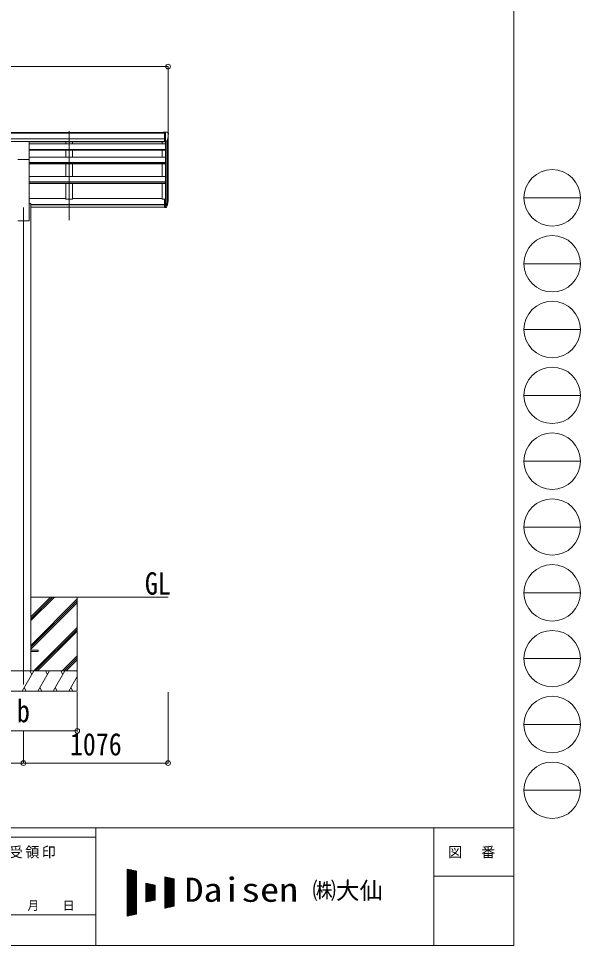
# Model space of a CAD drawing. Units: millimetres at full size, sheet at 1:35; details may follow other scales. Extents: x -9783 to 33754, y -10064 to 6752.
# Drawn here: x 5712 to 9892, y -6828 to 72 of the extents above; entities that cross this region are included whole.
import ezdxf
from ezdxf.enums import TextEntityAlignment as Align

# ---------------------------------------------------------------- set-up
doc = ezdxf.new("R2010")
doc.units = ezdxf.units.MM
doc.header["$LTSCALE"] = 35
doc.header["$PDMODE"] = 32
doc.header["$PDSIZE"] = 35
for name, color, linetype, lineweight in [('0-0_0', 7, 'Continuous', 9), ('0-1_本体', 4, 'Continuous', 9), ('0-2_部品', 7, 'Continuous', 9), ('0-8_PARTS2', 2, 'Continuous', 9), ('0-A_寸法', 6, 'Continuous', 9), ('F-0_240', 7, 'Continuous', 9)]:
    doc.layers.add(name, color=color, linetype=linetype, lineweight=lineweight)
doc.styles.add('ＭＳ ゴシック', font='')
doc.styles.get('ＭＳ ゴシック').set_extended_font_data('MS Gothic')

msp = doc.modelspace()

# ---------------------------------------------------------------- linework, layer by layer
at = {"layer": '0-0_0'}
for p, q in [((5803.2, -4234.3), (6824.2, -4234.3)), ((5803.2, -4410.13), (5979.04, -4234.3)), ((5803.2, -4395.99), (5964.89, -4234.3)), ((5803.2, -4381.85), (5950.75, -4234.3)), ((5803.2, -4593.98), (6148.2, -4248.98)), ((5803.2, -4608.12), (6148.2, -4263.12)), ((5803.2, -4622.26), (6148.2, -4277.27)), ((6148.2, -4234.3), (6148.2, -4934.3)), ((5825.01, -4784.3), (6148.2, -4461.11)), ((5839.15, -4784.3), (6148.2, -4475.25)), ((5853.3, -4784.3), (6148.2, -4489.4)), ((6037.15, -4784.3), (6148.2, -4673.24)), ((6051.29, -4784.3), (6148.2, -4687.39)), ((6065.43, -4784.3), (6148.2, -4701.53)), ((6148.2, -4784.3), (5348.2, -4784.3)), ((5739.36, -4934.3), (5825.96, -4784.3)), ((5810.96, -4810.28), (5795.96, -4784.3)), ((5854.83, -4934.3), (5941.43, -4784.3)), ((5926.43, -4810.28), (5911.43, -4784.3)), ((5970.3, -4934.3), (6056.9, -4784.3)), ((6026.9, -4784.3), (6041.9, -4810.28)), ((6085.77, -4934.3), (6148.2, -4826.16)), ((6142.37, -4784.3), (6148.2, -4794.4)), ((5348.2, -4934.3), (6148.2, -4934.3)), ((5754.36, -4908.32), (5769.36, -4934.3)), ((5869.83, -4908.32), (5884.83, -4934.3)), ((5985.3, -4908.32), (6000.3, -4934.3)), ((6100.77, -4908.32), (6115.77, -4934.3))]:
    msp.add_line(p, q, dxfattribs=at)
at = {"layer": '0-1_本体'}
for p, q in [((1798.7, -775.88), (6797.7, -775.88)), ((1798.7, -781.23), (6797.7, -781.23)), ((1798.7, -824.75), (6797.7, -824.75)), ((6824.2, -1275.03), (6824.2, -812.63)), ((1798.7, -842.42), (6797.7, -842.42)), ((5790.7, -844.91), (6797.7, -844.91)), ((6804.2, -860.66), (5790.7, -860.66)), ((6063.2, -844.88), (6063.2, -860.65)), ((6113.2, -844.88), (6113.2, -860.65)), ((6779.2, -845.21), (6779.2, -861.07)), ((6804.2, -846.26), (6804.2, -1272.86)), ((6810.2, -846.78), (6810.2, -1317.3)), ((6819.92, -831.43), (6819.92, -1299.3)), ((5790.7, -902.35), (6804.2, -902.35)), ((5790.7, -904.04), (6804.2, -904.04)), ((5790.7, -908.45), (6804.2, -908.45)), ((5790.7, -959.44), (6804.2, -959.44)), ((6063.2, -908.45), (6063.2, -959.43)), ((6113.2, -908.45), (6113.2, -959.43)), ((6779.2, -908.45), (6779.2, -959.44)), ((5790.7, -1434.29), (5790.7, -978.66)), ((5790.7, -1000.09), (6804.2, -1000.09)), ((5790.7, -1001.77), (6804.2, -1001.77)), ((5790.7, -1008.5), (6804.37, -1008.5)), ((6063.2, -1008.48), (6063.2, -1105.17)), ((6113.2, -1008.48), (6113.2, -1105.17)), ((6779.2, -1008.5), (6779.2, -1105.17)), ((5790.7, -1105.17), (6804.2, -1105.17)), ((6804.2, -1144.64), (5790.7, -1144.64)), ((6804.2, -1146.31), (5790.7, -1146.31)), ((6804.2, -1155.36), (5790.7, -1155.36)), ((6063.2, -1155.36), (6063.2, -1273.28)), ((6113.2, -1155.36), (6113.2, -1273.28)), ((6779.2, -1155.36), (6779.2, -1273.69)), ((5790.7, -1268.48), (6063.2, -1268.48)), ((5790.7, -1304.29), (5803.2, -1304.29)), ((5803.2, -1304.29), (5803.2, -4784.29)), ((6063.2, -1273.28), (6113.2, -1273.28)), ((6113.2, -1268.48), (6779.2, -1268.48)), ((6797.7, -1273.69), (6779.2, -1273.69)), ((5803.2, -1312.78), (6797.7, -1312.78)), ((5803.2, -1314.16), (6797.7, -1314.16)), ((5803.2, -1331.34), (6797.7, -1331.34)), ((5705.7, -1434.29), (5790.7, -1434.29))]:
    msp.add_line(p, q, dxfattribs=at)
at = {"layer": '0-2_部品'}
for p, q in [((6797.7, -774.27), (6787.7, -774.36)), ((6787.7, -775.88), (6787.7, -774.36)), ((6797.7, -846.26), (6797.7, -774.27)), ((6816.2, -774.27), (6797.7, -774.27)), ((6804.2, -847.26), (6804.2, -774.27)), ((6816.2, -774.27), (6818.54, -774.42)), ((6819.3, -774.84), (6823.36, -780.65)), ((6826.2, -783.64), (6826.2, -784.27)), ((5705.7, -844.51), (5790.7, -844.51)), ((5790.7, -978.66), (5790.7, -844.51)), ((6797.7, -846.26), (6804.2, -846.26)), ((6804.2, -847.26), (6809.41, -846.94)), ((6811.83, -845.44), (6821.1, -829.38)), ((5705.7, -978.66), (5790.7, -978.66)), ((6797.7, -1272.86), (6797.7, -1333.92)), ((6797.7, -1272.86), (6804.2, -1272.86)), ((6804.2, -1272.86), (6804.2, -1334.74)), ((6810.64, -1316.82), (6820.39, -1298.41)), ((6821.81, -1298.9), (6811.65, -1318.07)), ((6797.7, -1311.17), (6804.2, -1311.17)), ((6797.7, -1316.57), (6804.2, -1316.57)), ((6797.7, -1333.92), (6804.2, -1333.92)), ((6804.2, -1317.57), (6809.34, -1317.57)), ((6804.2, -1319.57), (6809.05, -1319.57)), ((6804.2, -1334.74), (6809.05, -1334.74)), ((6819.23, -1315.76), (6811.65, -1333.24))]:
    msp.add_line(p, q, dxfattribs=at)
at = {"layer": '0-2_部品', "color": 4}
msp.add_line((5858, -4629.8), (5803.2, -4629.8), dxfattribs=at)
msp.add_lwpolyline([(5858, -4629.8), (5858, -4638.8), (5803.2, -4638.8)], dxfattribs=at)
at = {"layer": '0-2_部品'}
for centre, radius, start, end in [((6818.48, -775.41), 1, 35, 86.5), ((6624.2, -784.27), 202, 347.09739, 0), ((6823.2, -783.64), 3, 0, 87), ((6809.23, -843.94), 3, 273.5, 330), ((6690.99, -1279.68), 133.22, 344.28698, 356.72013), ((6736.26, -1272.45), 88.05, 342.78929, 2.77608), ((6735.54, -1276.73), 89.07, 345.58812, 5.50424), ((6809.05, -1316.57), 3, 270, 330), ((6809.05, -1331.74), 3, 270, 330), ((6809.34, -1316.07), 1.5, 270, 330)]:
    msp.add_arc(centre, radius, start, end, dxfattribs=at)
at = {"layer": '0-8_PARTS2'}
for p, q in [((6088.2, -1428.1), (6088.2, -765.57)), ((5748.2, -1334.3), (5748.2, -4884.3))]:
    msp.add_line(p, q, dxfattribs=at)
at = {"layer": '0-A_寸法'}
for p, q in [((1772.2, -285.94), (6824.2, -285.94)), ((6824.2, -285.94), (6824.2, -831.57)), ((6148.2, -5230.69), (6148.2, -4941.72)), ((6824.2, -5470.67), (6824.2, -4941.72)), ((5348.2, -5230.69), (6148.2, -5230.69)), ((5748.2, -5470.67), (5748.2, -5230.69)), ((2848.2, -5470.67), (5748.2, -5470.67)), ((5748.2, -5470.67), (6824.2, -5470.67))]:
    msp.add_line(p, q, dxfattribs=at)
for p in [(6824.2, -285.94), (6148.2, -5230.69), (5748.2, -5470.67), (6824.2, -5470.67)]:
    msp.add_point(p, dxfattribs=at)
at = {"layer": 'F-0_240', "color": 5}
for p, q in [((9396.97, 6751.9), (9396.97, -6828.1)), ((-9783.03, -5953.1), (9396.97, -5953.1)), ((6285.75, -5953.1), (6285.75, -6828.1)), ((8801.97, -5953.1), (8801.97, -6828.1)), ((-9783.03, -6023.1), (6285.75, -6023.1)), ((8801.97, -6311.85), (9396.97, -6311.85)), ((5305.75, -6600.6), (6285.75, -6600.6)), ((-9783.03, -6828.1), (9396.97, -6828.1))]:
    msp.add_line(p, q, dxfattribs=at)
at = {"layer": 'F-0_240', "color": 4}
for p, q in [((9471.77, -1263.1), (9891.77, -1263.1)), ((9471.77, -1753.1), (9891.77, -1753.1)), ((9471.77, -2243.1), (9891.77, -2243.1)), ((9471.77, -2733.1), (9891.77, -2733.1)), ((9471.77, -3223.1), (9891.77, -3223.1)), ((9471.77, -3713.1), (9891.77, -3713.1)), ((9471.77, -4203.1), (9891.77, -4203.1)), ((9471.77, -4693.1), (9891.77, -4693.1)), ((9471.77, -5183.1), (9891.77, -5183.1)), ((9471.77, -5673.1), (9891.77, -5673.1))]:
    msp.add_line(p, q, dxfattribs=at)
at = {"layer": 'F-0_240'}
for p, q in [((6519.04, -6259.47), (6589.04, -6274.05)), ((6519.04, -6259.47), (6519.04, -6609.47)), ((6519.04, -6262.76), (6534.85, -6262.76)), ((6519.04, -6266.26), (6551.65, -6266.26)), ((6519.04, -6269.76), (6568.45, -6269.76)), ((6519.04, -6273.26), (6585.25, -6273.26)), ((6519.04, -6276.76), (6589.04, -6276.76)), ((6521.12, -6609.03), (6521.12, -6259.9)), ((6524.62, -6608.3), (6524.62, -6260.63)), ((6528.12, -6607.58), (6528.12, -6261.36)), ((6531.62, -6606.85), (6531.62, -6262.09)), ((6535.12, -6606.12), (6535.12, -6262.81)), ((6538.62, -6605.39), (6538.62, -6263.54)), ((6542.12, -6604.66), (6542.12, -6264.27)), ((6545.62, -6603.93), (6545.62, -6265)), ((6549.12, -6603.2), (6549.12, -6265.73)), ((6552.62, -6602.47), (6552.62, -6266.46)), ((6556.12, -6601.74), (6556.12, -6267.19)), ((6559.62, -6601.01), (6559.62, -6267.92)), ((6563.12, -6600.28), (6563.12, -6268.65)), ((6566.62, -6599.55), (6566.62, -6269.38)), ((6570.12, -6598.83), (6570.12, -6270.11)), ((6573.62, -6598.1), (6573.62, -6270.84)), ((6577.12, -6597.37), (6577.12, -6271.56)), ((6580.62, -6596.64), (6580.62, -6272.29)), ((6584.12, -6595.91), (6584.12, -6273.02)), ((6587.62, -6595.18), (6587.62, -6273.75)), ((6589.04, -6274.05), (6589.04, -6594.88)), ((6519.04, -6280.26), (6589.04, -6280.26)), ((6519.04, -6283.76), (6589.04, -6283.76)), ((6519.04, -6287.26), (6589.04, -6287.26)), ((6519.04, -6290.76), (6589.04, -6290.76)), ((6519.04, -6294.26), (6589.04, -6294.26)), ((6519.04, -6297.76), (6589.04, -6297.76)), ((6519.04, -6301.26), (6589.04, -6301.26)), ((6519.04, -6304.76), (6589.04, -6304.76)), ((6519.04, -6308.26), (6589.04, -6308.26)), ((6519.04, -6311.76), (6589.04, -6311.76)), ((6519.04, -6315.26), (6589.04, -6315.26)), ((6519.04, -6318.76), (6589.04, -6318.76)), ((6519.04, -6322.26), (6589.04, -6322.26)), ((6519.04, -6325.76), (6589.04, -6325.76)), ((6519.04, -6329.26), (6589.04, -6329.26)), ((6519.04, -6332.76), (6589.04, -6332.76)), ((6519.04, -6336.26), (6589.04, -6336.26)), ((6519.04, -6339.76), (6589.04, -6339.76)), ((6519.04, -6343.26), (6589.04, -6343.26)), ((6519.04, -6346.76), (6589.04, -6346.76)), ((6799.04, -6317.8), (6869.04, -6332.38)), ((6799.04, -6317.8), (6799.04, -6551.13)), ((6799.04, -6318.76), (6803.65, -6318.76)), ((6799.04, -6322.26), (6820.45, -6322.26)), ((6799.04, -6325.76), (6837.25, -6325.76)), ((6799.04, -6329.26), (6854.05, -6329.26)), ((6799.04, -6332.76), (6869.04, -6332.76)), ((6799.04, -6336.26), (6869.04, -6336.26)), ((6799.04, -6339.76), (6869.04, -6339.76)), ((6799.04, -6343.26), (6869.04, -6343.26)), ((6799.04, -6346.76), (6869.04, -6346.76)), ((6801.12, -6550.7), (6801.12, -6318.23)), ((6804.62, -6549.97), (6804.62, -6318.96)), ((6808.12, -6549.24), (6808.12, -6319.69)), ((6811.62, -6548.51), (6811.62, -6320.42)), ((6815.12, -6547.78), (6815.12, -6321.15)), ((6818.62, -6547.05), (6818.62, -6321.88)), ((6822.12, -6546.33), (6822.12, -6322.61)), ((6825.62, -6545.6), (6825.62, -6323.34)), ((6829.12, -6544.87), (6829.12, -6324.06)), ((6832.62, -6544.14), (6832.62, -6324.79)), ((6836.12, -6543.41), (6836.12, -6325.52)), ((6839.62, -6542.68), (6839.62, -6326.25)), ((6843.12, -6541.95), (6843.12, -6326.98)), ((6846.62, -6541.22), (6846.62, -6327.71)), ((6850.12, -6540.49), (6850.12, -6328.44)), ((6853.62, -6539.76), (6853.62, -6329.17)), ((6857.12, -6539.03), (6857.12, -6329.9)), ((6860.62, -6538.3), (6860.62, -6330.63)), ((6864.12, -6537.58), (6864.12, -6331.36)), ((6867.62, -6536.85), (6867.62, -6332.09)), ((6869.04, -6332.38), (6869.04, -6536.55)), ((6519.04, -6350.26), (6589.04, -6350.26)), ((6519.04, -6353.76), (6589.04, -6353.76)), ((6519.04, -6357.26), (6589.04, -6357.26)), ((6519.04, -6360.76), (6589.04, -6360.76)), ((6519.04, -6364.26), (6589.04, -6364.26)), ((6519.04, -6367.76), (6589.04, -6367.76)), ((6519.04, -6371.26), (6589.04, -6371.26)), ((6519.04, -6374.76), (6589.04, -6374.76)), ((6519.04, -6378.26), (6589.04, -6378.26)), ((6519.04, -6381.76), (6589.04, -6381.76)), ((6519.04, -6385.26), (6589.04, -6385.26)), ((6519.04, -6388.76), (6589.04, -6388.76)), ((6519.04, -6392.26), (6589.04, -6392.26)), ((6519.04, -6395.76), (6589.04, -6395.76)), ((6519.04, -6399.26), (6589.04, -6399.26)), ((6519.04, -6402.76), (6589.04, -6402.76)), ((6519.04, -6406.26), (6589.04, -6406.26)), ((6519.04, -6409.76), (6589.04, -6409.76)), ((6519.04, -6413.26), (6589.04, -6413.26)), ((6519.04, -6416.76), (6589.04, -6416.76)), ((6659.04, -6364.47), (6729.04, -6379.05)), ((6659.04, -6364.47), (6659.04, -6504.47)), ((6659.04, -6367.76), (6674.85, -6367.76)), ((6659.04, -6371.26), (6691.65, -6371.26)), ((6659.04, -6374.76), (6708.45, -6374.76)), ((6659.04, -6378.26), (6725.25, -6378.26)), ((6659.04, -6381.76), (6729.04, -6381.76)), ((6659.04, -6385.26), (6729.04, -6385.26)), ((6659.04, -6388.76), (6729.04, -6388.76)), ((6659.04, -6392.26), (6729.04, -6392.26)), ((6659.04, -6395.76), (6729.04, -6395.76)), ((6659.04, -6399.26), (6729.04, -6399.26)), ((6659.04, -6402.76), (6729.04, -6402.76)), ((6659.04, -6406.26), (6729.04, -6406.26)), ((6659.04, -6409.76), (6729.04, -6409.76)), ((6659.04, -6413.26), (6729.04, -6413.26)), ((6659.04, -6416.76), (6729.04, -6416.76)), ((6661.12, -6504.03), (6661.12, -6364.9)), ((6664.62, -6503.3), (6664.62, -6365.63)), ((6668.12, -6502.58), (6668.12, -6366.36)), ((6671.62, -6501.85), (6671.62, -6367.09)), ((6675.12, -6501.12), (6675.12, -6367.81)), ((6678.62, -6500.39), (6678.62, -6368.54)), ((6682.12, -6499.66), (6682.12, -6369.27)), ((6685.62, -6498.93), (6685.62, -6370)), ((6689.12, -6498.2), (6689.12, -6370.73)), ((6692.62, -6497.47), (6692.62, -6371.46)), ((6696.12, -6496.74), (6696.12, -6372.19)), ((6699.62, -6496.01), (6699.62, -6372.92)), ((6703.12, -6495.28), (6703.12, -6373.65)), ((6706.62, -6494.55), (6706.62, -6374.38)), ((6710.12, -6493.83), (6710.12, -6375.11)), ((6713.62, -6493.1), (6713.62, -6375.84)), ((6717.12, -6492.37), (6717.12, -6376.56)), ((6720.62, -6491.64), (6720.62, -6377.29)), ((6724.12, -6490.91), (6724.12, -6378.02)), ((6727.62, -6490.18), (6727.62, -6378.75)), ((6729.04, -6379.05), (6729.04, -6489.88)), ((6799.04, -6350.26), (6869.04, -6350.26)), ((6799.04, -6353.76), (6869.04, -6353.76)), ((6799.04, -6357.26), (6869.04, -6357.26)), ((6799.04, -6360.76), (6869.04, -6360.76)), ((6799.04, -6364.26), (6869.04, -6364.26)), ((6799.04, -6367.76), (6869.04, -6367.76)), ((6799.04, -6371.26), (6869.04, -6371.26)), ((6799.04, -6374.76), (6869.04, -6374.76)), ((6799.04, -6378.26), (6869.04, -6378.26)), ((6799.04, -6381.76), (6869.04, -6381.76)), ((6799.04, -6385.26), (6869.04, -6385.26)), ((6799.04, -6388.76), (6869.04, -6388.76)), ((6799.04, -6392.26), (6869.04, -6392.26)), ((6799.04, -6395.76), (6869.04, -6395.76)), ((6799.04, -6399.26), (6869.04, -6399.26)), ((6799.04, -6402.76), (6869.04, -6402.76)), ((6799.04, -6406.26), (6869.04, -6406.26)), ((6799.04, -6409.76), (6869.04, -6409.76)), ((6799.04, -6413.26), (6869.04, -6413.26)), ((6799.04, -6416.76), (6869.04, -6416.76)), ((6519.04, -6420.26), (6589.04, -6420.26)), ((6519.04, -6423.76), (6589.04, -6423.76)), ((6519.04, -6427.26), (6589.04, -6427.26)), ((6519.04, -6430.76), (6589.04, -6430.76)), ((6519.04, -6434.26), (6589.04, -6434.26)), ((6519.04, -6437.76), (6589.04, -6437.76)), ((6519.04, -6441.26), (6589.04, -6441.26)), ((6519.04, -6444.76), (6589.04, -6444.76)), ((6519.04, -6448.26), (6589.04, -6448.26)), ((6519.04, -6451.76), (6589.04, -6451.76)), ((6519.04, -6455.26), (6589.04, -6455.26)), ((6519.04, -6458.76), (6589.04, -6458.76)), ((6519.04, -6462.26), (6589.04, -6462.26)), ((6519.04, -6465.76), (6589.04, -6465.76)), ((6519.04, -6469.26), (6589.04, -6469.26)), ((6519.04, -6472.76), (6589.04, -6472.76)), ((6519.04, -6476.26), (6589.04, -6476.26)), ((6519.04, -6479.76), (6589.04, -6479.76)), ((6519.04, -6483.26), (6589.04, -6483.26)), ((6659.04, -6420.26), (6729.04, -6420.26)), ((6659.04, -6423.76), (6729.04, -6423.76)), ((6659.04, -6427.26), (6729.04, -6427.26)), ((6659.04, -6430.76), (6729.04, -6430.76)), ((6659.04, -6434.26), (6729.04, -6434.26)), ((6659.04, -6437.76), (6729.04, -6437.76)), ((6659.04, -6441.26), (6729.04, -6441.26)), ((6659.04, -6444.76), (6729.04, -6444.76)), ((6659.04, -6448.26), (6729.04, -6448.26)), ((6659.04, -6451.76), (6729.04, -6451.76)), ((6659.04, -6455.26), (6729.04, -6455.26)), ((6659.04, -6458.76), (6729.04, -6458.76)), ((6659.04, -6462.26), (6729.04, -6462.26)), ((6659.04, -6465.76), (6729.04, -6465.76)), ((6659.04, -6469.26), (6729.04, -6469.26)), ((6659.04, -6472.76), (6729.04, -6472.76)), ((6659.04, -6476.26), (6729.04, -6476.26)), ((6659.04, -6479.76), (6729.04, -6479.76)), ((6659.04, -6483.26), (6729.04, -6483.26)), ((6799.04, -6420.26), (6869.04, -6420.26)), ((6799.04, -6423.76), (6869.04, -6423.76)), ((6799.04, -6427.26), (6869.04, -6427.26)), ((6799.04, -6430.76), (6869.04, -6430.76)), ((6799.04, -6434.26), (6869.04, -6434.26)), ((6799.04, -6437.76), (6869.04, -6437.76)), ((6799.04, -6441.26), (6869.04, -6441.26)), ((6799.04, -6444.76), (6869.04, -6444.76)), ((6799.04, -6448.26), (6869.04, -6448.26)), ((6799.04, -6451.76), (6869.04, -6451.76)), ((6799.04, -6455.26), (6869.04, -6455.26)), ((6799.04, -6458.76), (6869.04, -6458.76)), ((6799.04, -6462.26), (6869.04, -6462.26)), ((6799.04, -6465.76), (6869.04, -6465.76)), ((6799.04, -6469.26), (6869.04, -6469.26)), ((6799.04, -6472.76), (6869.04, -6472.76)), ((6799.04, -6476.26), (6869.04, -6476.26)), ((6799.04, -6479.76), (6869.04, -6479.76)), ((6799.04, -6483.26), (6869.04, -6483.26)), ((6519.04, -6486.76), (6589.04, -6486.76)), ((6519.04, -6490.26), (6589.04, -6490.26)), ((6519.04, -6493.76), (6589.04, -6493.76)), ((6519.04, -6497.26), (6589.04, -6497.26)), ((6519.04, -6500.76), (6589.04, -6500.76)), ((6519.04, -6504.26), (6589.04, -6504.26)), ((6519.04, -6507.76), (6589.04, -6507.76)), ((6519.04, -6511.26), (6589.04, -6511.26)), ((6519.04, -6514.76), (6589.04, -6514.76)), ((6519.04, -6518.26), (6589.04, -6518.26)), ((6519.04, -6521.76), (6589.04, -6521.76)), ((6519.04, -6525.26), (6589.04, -6525.26)), ((6519.04, -6528.76), (6589.04, -6528.76)), ((6519.04, -6532.26), (6589.04, -6532.26)), ((6519.04, -6535.76), (6589.04, -6535.76)), ((6519.04, -6539.26), (6589.04, -6539.26)), ((6519.04, -6542.76), (6589.04, -6542.76)), ((6519.04, -6546.26), (6589.04, -6546.26)), ((6519.04, -6549.76), (6589.04, -6549.76)), ((6519.04, -6553.26), (6589.04, -6553.26)), ((6659.04, -6486.76), (6729.04, -6486.76)), ((6659.04, -6504.47), (6729.04, -6489.88)), ((6659.04, -6490.26), (6727.23, -6490.26)), ((6659.04, -6493.76), (6710.43, -6493.76)), ((6659.04, -6497.26), (6693.63, -6497.26)), ((6659.04, -6500.76), (6676.83, -6500.76)), ((6659.04, -6504.26), (6660.03, -6504.26)), ((6799.04, -6486.76), (6869.04, -6486.76)), ((6799.04, -6490.26), (6869.04, -6490.26)), ((6799.04, -6493.76), (6869.04, -6493.76)), ((6799.04, -6497.26), (6869.04, -6497.26)), ((6799.04, -6500.76), (6869.04, -6500.76)), ((6799.04, -6504.26), (6869.04, -6504.26)), ((6799.04, -6507.76), (6869.04, -6507.76)), ((6799.04, -6511.26), (6869.04, -6511.26)), ((6799.04, -6514.76), (6869.04, -6514.76)), ((6799.04, -6518.26), (6869.04, -6518.26)), ((6799.04, -6521.76), (6869.04, -6521.76)), ((6799.04, -6525.26), (6869.04, -6525.26)), ((6799.04, -6528.76), (6869.04, -6528.76)), ((6799.04, -6532.26), (6869.04, -6532.26)), ((6799.04, -6535.76), (6869.04, -6535.76)), ((6869.04, -6536.55), (6799.04, -6551.13)), ((6799.04, -6539.26), (6856.03, -6539.26)), ((6799.04, -6542.76), (6839.23, -6542.76)), ((6799.04, -6546.26), (6822.43, -6546.26)), ((6799.04, -6549.76), (6805.63, -6549.76)), ((6519.04, -6556.76), (6589.04, -6556.76)), ((6519.04, -6560.26), (6589.04, -6560.26)), ((6519.04, -6563.76), (6589.04, -6563.76)), ((6519.04, -6567.26), (6589.04, -6567.26)), ((6519.04, -6570.76), (6589.04, -6570.76)), ((6519.04, -6574.26), (6589.04, -6574.26)), ((6519.04, -6577.76), (6589.04, -6577.76)), ((6519.04, -6581.26), (6589.04, -6581.26)), ((6519.04, -6584.76), (6589.04, -6584.76)), ((6519.04, -6588.26), (6589.04, -6588.26)), ((6519.04, -6591.76), (6589.04, -6591.76)), ((6589.04, -6594.88), (6519.04, -6609.47)), ((6519.04, -6595.26), (6587.23, -6595.26)), ((6519.04, -6598.76), (6570.43, -6598.76)), ((6519.04, -6602.26), (6553.63, -6602.26)), ((6519.04, -6605.76), (6536.83, -6605.76)), ((6519.04, -6609.26), (6520.03, -6609.26))]:
    msp.add_line(p, q, dxfattribs=at)
at = {"layer": 'F-0_240', "color": 4}
for centre in [(9681.77, -1263.1), (9681.77, -1753.1), (9681.77, -2243.1), (9681.77, -2733.1), (9681.77, -3223.1), (9681.77, -3713.1), (9681.77, -4203.1), (9681.77, -4693.1), (9681.77, -5183.1), (9681.77, -5673.1)]:
    msp.add_circle(centre, 210, dxfattribs=at)

# ---------------------------------------------------------------- texts
at = {"layer": '0-0_0', "style": 'ＭＳ ゴシック', "width": 0.85}
msp.add_text('GL', height=166.8, dxfattribs=at).set_placement((6651.42, -4266.74), align=Align.BOTTOM_LEFT)
at = {"layer": '0-A_寸法', "color": 7, "style": 'ＭＳ ゴシック', "width": 0.85}
for s, p in [('b', (5700.08, -5216.31)), ('1076', (6093.7, -5463.67))]:
    msp.add_text(s, height=166.8, dxfattribs=at).set_placement(p, align=Align.BOTTOM_LEFT)
at = {"layer": 'F-0_240', "style": 'ＭＳ ゴシック', "width": 1.15}
msp.add_text('Daisen', height=179.6, dxfattribs=at).set_placement((6947.05, -6556.97), align=Align.BOTTOM_LEFT)
at = {"layer": 'F-0_240', "style": 'ＭＳ ゴシック'}
for s, height, p in [('㈱大仙\u3000', 128.3, (7898.35, -6521.97)), ('年\u3000\u3000月\u3000\u3000日', 64.15, (5515.76, -6583.1))]:
    msp.add_text(s, height=height, dxfattribs=at).set_placement(p, align=Align.BOTTOM_LEFT)
at = {"layer": 'F-0_240', "char_height": 76.98, "attachment_point": 7, "style": 'ＭＳ ゴシック'}
for s, insert in [('\\T1.17;御受領印', (5515.75, -6180.6)), ('\\T1.17;図\u3000番', (8906.97, -6180.6))]:
    msp.add_mtext(s, dxfattribs=dict(at, insert=insert))

doc.saveas('drawing.dxf')
